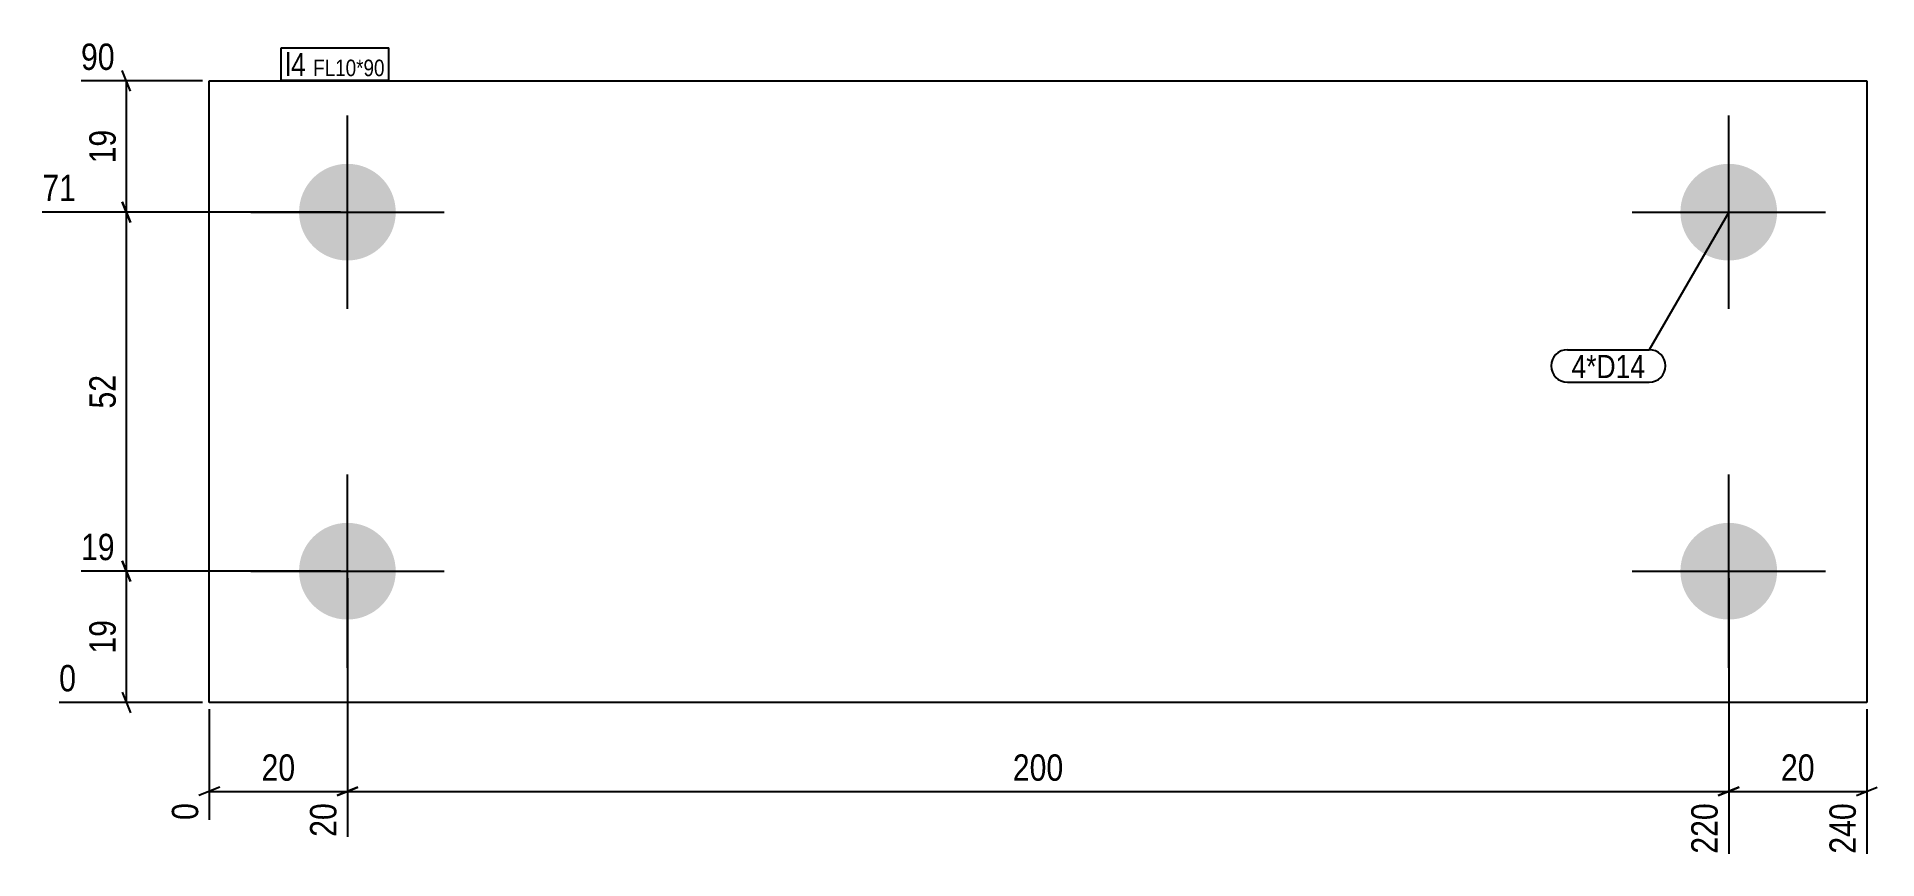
# Model space of a CAD drawing. Header units: millimetres. Extents: x 2 to 269, y 2 to 121.
import ezdxf

# ---------------------------------------------------------------- set-up
doc = ezdxf.new("R2010")
doc.units = ezdxf.units.MM
for name, color, linetype in [('MÅLSÆTNING', 7, 'Continuous'), ('STÅL', 7, 'Continuous'), ('TEKST', 7, 'Continuous')]:
    doc.layers.add(name, color=color, linetype=linetype)
doc.styles.add('Arial Narrow', font='ARIALN.TTF', dxfattribs={"height": 0.2})

msp = doc.modelspace()

# ---------------------------------------------------------------- hatches: boundary and pattern name
at = {"layer": 'STÅL', "linetype": 'Continuous'}
for points in [[(47.17, 102.91, -1), (47.17, 88.91, -1)], [(247.18, 102.91, -1), (247.18, 88.91, -1)], [(47.17, 50.91, -1), (47.17, 36.91, -1)], [(247.18, 50.91, -1), (247.18, 36.91, -1)]]:
    msp.add_hatch(color=3, dxfattribs=at).paths.add_polyline_path(points)

# ---------------------------------------------------------------- linework, layer by layer
at = {"layer": 'MÅLSÆTNING', "color": 7, "linetype": 'Continuous'}
for p, q in [((26.18, 114.91), (8.6, 114.91)), ((15.78, 113.41), (14.57, 116.41)), ((15.18, 95.91), (15.18, 114.91)), ((15.78, 94.41), (14.57, 97.41)), ((14.57, 97.41), (15.78, 94.41)), ((46.17, 95.91), (3, 95.91)), ((15.18, 43.91), (15.18, 95.91)), ((14.57, 45.41), (15.78, 42.41)), ((15.78, 42.41), (14.57, 45.41)), ((46.17, 43.91), (8.6, 43.91)), ((46.17, 43.91), (8.6, 43.91)), ((15.18, 24.91), (15.18, 43.91)), ((47.17, 42.91), (47.17, 5.44)), ((47.17, 42.91), (47.17, 5.44)), ((247.18, 42.91), (247.18, 3)), ((247.18, 42.91), (247.18, 3)), ((26.18, 24.91), (5.44, 24.91)), ((14.57, 26.41), (15.78, 23.41)), ((27.18, 23.91), (27.18, 7.88)), ((267.18, 23.91), (267.18, 3)), ((28.68, 12.61), (25.67, 11.41)), ((27.18, 12.01), (47.17, 12.01)), ((48.68, 12.61), (45.67, 11.41)), ((45.67, 11.41), (48.68, 12.61)), ((47.17, 12.01), (247.18, 12.01)), ((248.68, 12.61), (245.67, 11.41)), ((245.67, 11.41), (248.68, 12.61)), ((247.18, 12.01), (267.18, 12.01)), ((265.67, 11.41), (268.68, 12.61))]:
    msp.add_line(p, q, dxfattribs=at)
at = {"layer": 'STÅL', "color": 2, "linetype": 'Continuous'}
for p, q in [((27.18, 24.91), (27.18, 114.91)), ((27.18, 114.91), (267.18, 114.91)), ((267.18, 114.91), (267.18, 24.91)), ((267.18, 24.91), (27.18, 24.91))]:
    msp.add_line(p, q, dxfattribs=at)
at = {"layer": 'STÅL', "color": 3, "linetype": 'Continuous'}
for p, q in [((47.17, 81.91), (47.17, 109.91)), ((247.18, 81.91), (247.18, 109.91)), ((33.17, 95.91), (61.17, 95.91)), ((233.18, 95.91), (261.18, 95.91)), ((47.17, 29.91), (47.17, 57.91)), ((247.18, 29.91), (247.18, 57.91)), ((33.17, 43.91), (61.17, 43.91)), ((233.18, 43.91), (261.18, 43.91))]:
    msp.add_line(p, q, dxfattribs=at)

# ---------------------------------------------------------------- wipeouts: each hides what was drawn before it
at = {"color": 0}
msp.add_wipeout([(235.07, 71.89), (235.07, 75.39), (224.42, 75.39), (224.42, 71.89)], dxfattribs=at).dxf.layer = 'TEKST'

# ---------------------------------------------------------------- next in the draw order: wipeouts: each hides what was drawn before it
at = {"color": 0, "linetype": 'Continuous'}
for points in [[(14.27, 115.71), (14.27, 121.31), (7.8, 121.31), (7.8, 115.71)], [(8.67, 96.71), (8.67, 102.31), (2.2, 102.31), (2.2, 96.71)], [(14.27, 44.71), (14.27, 50.31), (7.8, 50.31), (7.8, 44.71)], [(26.37, 11.11), (20.77, 11.11), (20.77, 7.07), (26.37, 7.07)], [(46.37, 11.11), (40.77, 11.11), (40.77, 4.64), (46.37, 4.64)], [(246.37, 11.11), (240.77, 11.11), (240.77, 2.2), (246.37, 2.2)], [(266.37, 11.11), (260.77, 11.11), (260.77, 2.2), (266.37, 2.2)]]:
    msp.add_wipeout(points, dxfattribs=at).dxf.layer = 'MÅLSÆTNING'
at = {"color": 0}
for points, layer in [([(14.42, 73.14), (8.82, 73.14), (8.82, 66.67), (14.42, 66.67)], 'MÅLSÆTNING'), ([(14.42, 37.64), (8.82, 37.64), (8.82, 31.17), (14.42, 31.17)], 'MÅLSÆTNING'), ([(40.41, 12.76), (40.41, 18.36), (33.94, 18.36), (33.94, 12.76)], 'MÅLSÆTNING'), ([(151.63, 12.76), (151.63, 18.36), (142.72, 18.36), (142.72, 12.76)], 'MÅLSÆTNING'), ([(260.41, 12.76), (260.41, 18.36), (253.94, 18.36), (253.94, 12.76)], 'MÅLSÆTNING'), ([(41.16, 115.61), (41.16, 119.11), (38.17, 119.11), (38.17, 115.61)], 'TEKST'), ([(235.07, 71.89), (235.07, 75.39), (224.42, 75.39), (224.42, 71.89)], 'TEKST')]:
    msp.add_wipeout(points, dxfattribs=at).dxf.layer = layer

# ---------------------------------------------------------------- next in the draw order: linework, layer by layer
at = {"layer": 'MÅLSÆTNING', "color": 7, "linetype": 'Continuous'}
msp.add_line((46.17, 95.91), (3, 95.91), dxfattribs=at)
at = {"layer": 'TEKST', "color": 7, "linetype": 'Continuous'}
for p, q in [((247.18, 95.91), (235.68, 75.99)), ((223.82, 75.99), (235.68, 75.99)), ((223.82, 71.29), (235.68, 71.29))]:
    msp.add_line(p, q, dxfattribs=at)
for centre, start, end in [((223.82, 73.64), 90, 270), ((235.68, 73.64), 270, 90)]:
    msp.add_arc(centre, 2.35, start, end, dxfattribs=at)

# ---------------------------------------------------------------- next in the draw order: texts
at = {"layer": 'MÅLSÆTNING', "color": 3, "linetype": 'Continuous', "style": 'Arial Narrow'}
for s, p in [('90', (8.6, 116.51)), ('71', (3, 97.51)), ('19', (8.6, 45.51))]:
    msp.add_text(s, height=3.818, dxfattribs=at).set_placement(p)
at = {"layer": 'MÅLSÆTNING', "color": 3, "style": 'Arial Narrow'}
msp.add_text('52', height=3.818, rotation=90.0002, dxfattribs=at).set_placement((13.62, 67.47))
for s, p in [('20', (34.74, 13.56)), ('200', (143.52, 13.56)), ('20', (254.74, 13.56))]:
    msp.add_text(s, height=3.818, dxfattribs=at).set_placement(p)
at = {"layer": 'MÅLSÆTNING', "color": 3, "linetype": 'Continuous', "style": 'Arial Narrow'}
for s, height, p in [('0', 3.82, (25.57, 7.88)), ('20', 3.818, (45.58, 5.44)), ('220', 3.818, (245.57, 3)), ('240', 3.818, (265.58, 3))]:
    msp.add_text(s, height=height, rotation=90.0002, dxfattribs=at).set_placement(p)
at = {"layer": 'TEKST', "color": 3, "style": 'Arial Narrow'}
msp.add_text('4*D14', height=3.34, dxfattribs=at).set_placement((224.42, 71.89))

# ---------------------------------------------------------------- next in the draw order: wipeouts: each hides what was drawn before it
at = {"color": 0, "linetype": 'Continuous'}
msp.add_wipeout([(8.67, 25.71), (8.67, 31.31), (4.64, 31.31), (4.64, 25.71)], dxfattribs=at).dxf.layer = 'MÅLSÆTNING'
at = {"color": 0}
msp.add_wipeout([(41.16, 115.61), (41.16, 119.11), (38.17, 119.11), (38.17, 115.61)], dxfattribs=at).dxf.layer = 'TEKST'

# ---------------------------------------------------------------- next in the draw order: linework, layer by layer
at = {"layer": 'TEKST', "color": 7, "linetype": 'Continuous'}
for p, q in [((37.57, 115.01), (37.57, 119.71)), ((37.57, 119.71), (53.16, 119.71))]:
    msp.add_line(p, q, dxfattribs=at)

# ---------------------------------------------------------------- next in the draw order: texts
at = {"layer": 'MÅLSÆTNING', "color": 3, "style": 'Arial Narrow'}
msp.add_text('19', height=3.818, rotation=90.0002, dxfattribs=at).set_placement((13.62, 31.97))
at = {"layer": 'MÅLSÆTNING', "color": 3, "linetype": 'Continuous', "style": 'Arial Narrow'}
msp.add_text('0', height=3.82, dxfattribs=at).set_placement((5.44, 26.51))

# ---------------------------------------------------------------- next in the draw order: wipeouts: each hides what was drawn before it
at = {"color": 0}
for points, layer in [([(14.42, 108.64), (8.82, 108.64), (8.82, 102.17), (14.42, 102.17)], 'MÅLSÆTNING'), ([(52.56, 115.61), (52.56, 118.11), (42.21, 118.11), (42.21, 115.61)], 'TEKST')]:
    msp.add_wipeout(points, dxfattribs=at).dxf.layer = layer

# ---------------------------------------------------------------- next in the draw order: texts
at = {"layer": 'MÅLSÆTNING', "color": 3, "style": 'Arial Narrow'}
msp.add_text('19', height=3.818, rotation=90.0002, dxfattribs=at).set_placement((13.62, 102.97))

# ---------------------------------------------------------------- next in the draw order: wipeouts: each hides what was drawn before it
at = {"color": 0}
msp.add_wipeout([(52.56, 115.61), (52.56, 118.11), (42.21, 118.11), (42.21, 115.61)], dxfattribs=at).dxf.layer = 'TEKST'

# ---------------------------------------------------------------- next in the draw order: linework, layer by layer
at = {"layer": 'TEKST', "color": 7, "linetype": 'Continuous'}
for p, q in [((53.16, 115.01), (53.16, 119.71)), ((37.57, 115.01), (53.16, 115.01))]:
    msp.add_line(p, q, dxfattribs=at)

# ---------------------------------------------------------------- next in the draw order: texts
at = {"layer": 'TEKST', "color": 3, "style": 'Arial Narrow'}
for s, height, p in [('l4', 3.34, (38.17, 115.61)), ('FL10*90', 2.386, (42.21, 115.61))]:
    msp.add_text(s, height=height, dxfattribs=at).set_placement(p)

doc.saveas('drawing.dxf')
